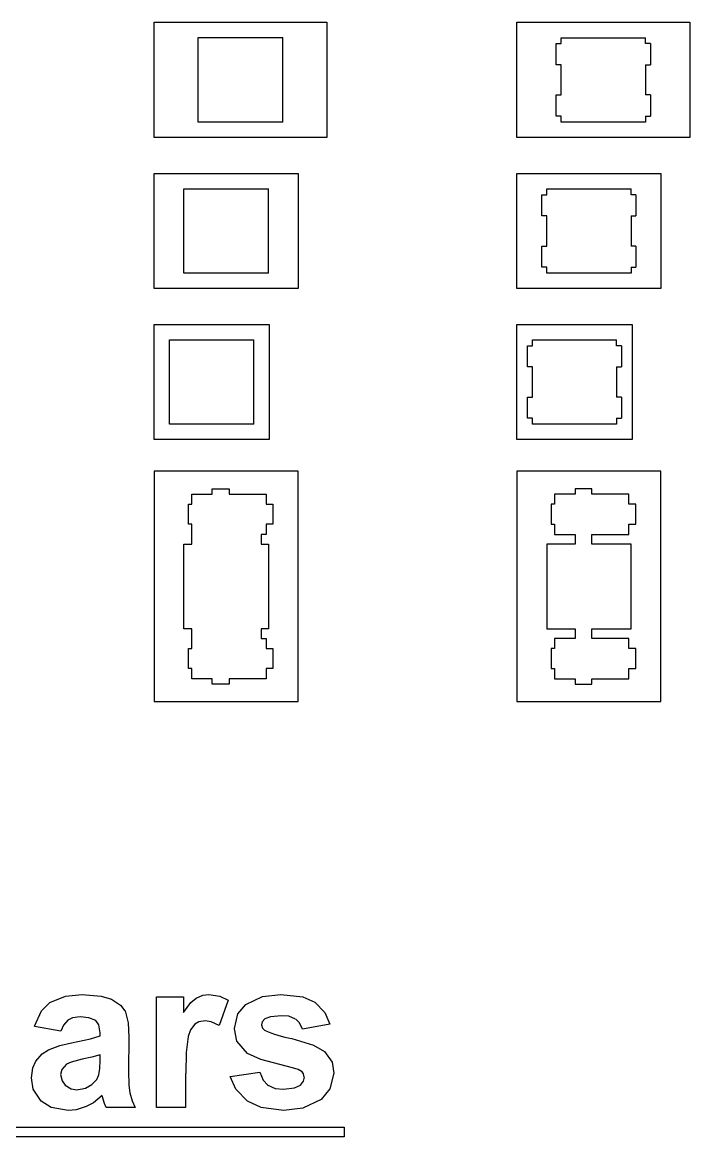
# Model space of a CAD drawing. Header units: millimetres. Extents: x -489 to 574, y -241 to 468.
# Drawn here: x -349.9 to -239.6, y 115.6 to 299.9 of the extents above; entities that cross this region are included whole.
import ezdxf

# ---------------------------------------------------------------- set-up
doc = ezdxf.new("R2010")
doc.units = ezdxf.units.MM
doc.layers.add('01_线宽0.15', color=7, linetype='Continuous')
doc.layers.add('实填充图层01', color=7, linetype='Continuous')

# ---------------------------------------------------------------- blocks, each defined once
blk = doc.blocks.new('图块0516_无名图块')
at = {"layer": '实填充图层01'}
for p, q in [((-0.11, 0.58), (1.28, 1.98)), ((-1.28, -1.98), (-0.11, 0.58))]:
    blk.add_line(p, q, dxfattribs=at)
blk = doc.blocks.new('图块0517_无名图块')
at = {"layer": '实填充图层01'}
for p, q in [((-2.69, -0.64), (-0.11, 0.39)), ((-0.11, 0.39), (2.69, 0.64))]:
    blk.add_line(p, q, dxfattribs=at)
blk = doc.blocks.new('图块0518_无名图块')
at = {"layer": '实填充图层01'}
for p, q in [((-2.41, 0.38), (0.7, 0.14)), ((0.7, 0.14), (2.41, -0.38))]:
    blk.add_line(p, q, dxfattribs=at)
blk = doc.blocks.new('图块0519_无名图块')
at = {"layer": '实填充图层01'}
for p, q in [((-1.11, 0.97), (0.36, -0.01)), ((0.36, -0.01), (1.11, -0.97))]:
    blk.add_line(p, q, dxfattribs=at)
blk = doc.blocks.new('图块0520_无名图块')
at = {"layer": '实填充图层01'}
for p, q in [((-0.32, 2.17), (0.2, 0.23)), ((0.2, 0.23), (0.32, -2.17))]:
    blk.add_line(p, q, dxfattribs=at)
blk = doc.blocks.new('图块0521_无名图块')
at = {"layer": '实填充图层01'}
for p, q in [((-0.11, 1.78), (-0.04, -0.52)), ((-0.04, -0.52), (0.11, -1.78))]:
    blk.add_line(p, q, dxfattribs=at)
blk = doc.blocks.new('图块0522_无名图块')
at = {"layer": '实填充图层01'}
for p, q in [((-0.43, 1.23), (-0.05, -0.11)), ((-0.05, -0.11), (0.43, -1.23))]:
    blk.add_line(p, q, dxfattribs=at)
blk = doc.blocks.new('图块0523_无名图块')
at = {"layer": '实填充图层01'}
for p, q in [((-0.01, -0.03), (-0.23, 0.71)), ((0.23, -0.71), (-0.01, -0.03))]:
    blk.add_line(p, q, dxfattribs=at)
blk = doc.blocks.new('图块0524_无名图块')
at = {"layer": '实填充图层01'}
for p, q in [((-0.03, 0.11), (-0.09, 0.28)), ((0.09, -0.28), (-0.03, 0.11))]:
    blk.add_line(p, q, dxfattribs=at)
blk = doc.blocks.new('图块0525_无名图块')
at = {"layer": '实填充图层01'}
for p, q in [((1.32, 0.91), (-0.12, -0.26)), ((-0.12, -0.26), (-1.32, -0.91))]:
    blk.add_line(p, q, dxfattribs=at)
blk = doc.blocks.new('图块0526_无名图块')
at = {"layer": '实填充图层01'}
for p, q in [((1.5, 0.31), (-0.13, -0.19)), ((-0.13, -0.19), (-1.5, -0.31))]:
    blk.add_line(p, q, dxfattribs=at)
blk = doc.blocks.new('图块0527_无名图块')
at = {"layer": '实填充图层01'}
for p, q in [((-0.56, -0.29), (-2.22, 0.77)), ((2.22, -0.77), (-0.56, -0.29))]:
    blk.add_line(p, q, dxfattribs=at)
blk = doc.blocks.new('图块0528_无名图块')
at = {"layer": '实填充图层01'}
for p, q in [((-0.5, 0.03), (-0.81, 1.94)), ((0.81, -1.94), (-0.5, 0.03))]:
    blk.add_line(p, q, dxfattribs=at)
blk = doc.blocks.new('图块0529_无名图块')
at = {"layer": '实填充图层01'}
for p, q in [((-0.37, -1.38), (-0.14, 0.25)), ((-0.14, 0.25), (0.37, 1.38))]:
    blk.add_line(p, q, dxfattribs=at)
blk = doc.blocks.new('图块0530_无名图块')
at = {"layer": '实填充图层01'}
for p, q in [((-1.04, -0.93), (-0.02, 0.25)), ((-0.02, 0.25), (1.04, 0.93))]:
    blk.add_line(p, q, dxfattribs=at)
blk = doc.blocks.new('图块0531_无名图块')
at = {"layer": '实填充图层01'}
for p, q in [((-1.92, -0.56), (-0.06, 0.11)), ((-0.06, 0.11), (1.92, 0.56))]:
    blk.add_line(p, q, dxfattribs=at)
blk = doc.blocks.new('图块0532_无名图块')
at = {"layer": '实填充图层01'}
for p, q in [((-2.35, -0.59), (0.79, 0.09)), ((0.79, 0.09), (2.35, 0.59))]:
    blk.add_line(p, q, dxfattribs=at)
blk = doc.blocks.new('图块0533_无名图块')
at = {"layer": '实填充图层01'}
for p, q in [((0.13, 0.32), (-0.34, 1.01)), ((0.34, -1.01), (0.13, 0.32))]:
    blk.add_line(p, q, dxfattribs=at)
blk = doc.blocks.new('图块0534_无名图块')
at = {"layer": '实填充图层01'}
for p, q in [((0.14, 0.18), (-1.31, 0.3)), ((1.31, -0.3), (0.14, 0.18))]:
    blk.add_line(p, q, dxfattribs=at)
blk = doc.blocks.new('图块0535_无名图块')
at = {"layer": '实填充图层01'}
for p, q in [((-0.26, 0.1), (-1.01, -0.26)), ((1.01, 0.26), (-0.26, 0.1))]:
    blk.add_line(p, q, dxfattribs=at)
blk = doc.blocks.new('图块0536_无名图块')
at = {"layer": '实填充图层01'}
for p, q in [((-0.14, 0.08), (-0.59, -0.91)), ((0.59, 0.91), (-0.14, 0.08))]:
    blk.add_line(p, q, dxfattribs=at)
blk = doc.blocks.new('图块0537_无名图块')
at = {"layer": '实填充图层01'}
for p, q in [((1.47, 0.37), (0.09, -0.01)), ((0.09, -0.01), (-1.47, -0.37))]:
    blk.add_line(p, q, dxfattribs=at)
blk = doc.blocks.new('图块0538_无名图块')
at = {"layer": '实填充图层01'}
for p, q in [((1.32, 0.42), (-0.5, -0.06)), ((-0.5, -0.06), (-1.32, -0.42))]:
    blk.add_line(p, q, dxfattribs=at)
blk = doc.blocks.new('图块0539_无名图块')
at = {"layer": '实填充图层01'}
for p, q in [((0.47, 0.85), (-0.29, -0.02)), ((-0.29, -0.02), (-0.47, -0.85))]:
    blk.add_line(p, q, dxfattribs=at)
blk = doc.blocks.new('图块0540_无名图块')
at = {"layer": '实填充图层01'}
for p, q in [((-0.38, 0.88), (-0.14, -0.17)), ((-0.14, -0.17), (0.38, -0.88))]:
    blk.add_line(p, q, dxfattribs=at)
blk = doc.blocks.new('图块0541_无名图块')
at = {"layer": '实填充图层01'}
for p, q in [((-0.96, 0.37), (0.01, -0.23)), ((0.01, -0.23), (0.96, -0.37))]:
    blk.add_line(p, q, dxfattribs=at)
blk = doc.blocks.new('图块0542_无名图块')
at = {"layer": '实填充图层01'}
for p, q in [((0.18, -0.16), (1.25, 0.43)), ((-1.25, -0.43), (0.18, -0.16))]:
    blk.add_line(p, q, dxfattribs=at)
blk = doc.blocks.new('图块0543_无名图块')
at = {"layer": '实填充图层01'}
for p, q in [((-0.58, -0.8), (0.22, 0.02)), ((0.22, 0.02), (0.58, 0.8))]:
    blk.add_line(p, q, dxfattribs=at)
blk = doc.blocks.new('图块0544_无名图块')
at = {"layer": '实填充图层01'}
for p, q in [((0.06, -0.13), (0.09, 1.18)), ((-0.09, -1.18), (0.06, -0.13))]:
    blk.add_line(p, q, dxfattribs=at)
blk = doc.blocks.new('图块0545_无名图块')
at = {"layer": '实填充图层01'}
for p, q in [((-1.04, -1.21), (0.18, 0.46)), ((0.18, 0.46), (1.04, 1.21))]:
    blk.add_line(p, q, dxfattribs=at)
blk = doc.blocks.new('图块0546_无名图块')
at = {"layer": '实填充图层01'}
for p, q in [((-1.05, -0.29), (0.06, 0.18)), ((0.06, 0.18), (1.05, 0.29))]:
    blk.add_line(p, q, dxfattribs=at)
blk = doc.blocks.new('图块0547_无名图块')
at = {"layer": '实填充图层01'}
for p, q in [((-1.6, 0.46), (0.22, 0.17)), ((0.22, 0.17), (1.6, -0.46))]:
    blk.add_line(p, q, dxfattribs=at)
blk = doc.blocks.new('图块0548_无名图块')
at = {"layer": '实填充图层01'}
for p, q in [((-0.18, 0.24), (-1.14, 0.4)), ((1.14, -0.4), (-0.18, 0.24))]:
    blk.add_line(p, q, dxfattribs=at)
blk = doc.blocks.new('图块0549_无名图块')
at = {"layer": '实填充图层01'}
for p, q in [((-0.18, 0.1), (-0.86, -0.28)), ((0.86, 0.28), (-0.18, 0.1))]:
    blk.add_line(p, q, dxfattribs=at)
blk = doc.blocks.new('图块0550_无名图块')
at = {"layer": '实填充图层01'}
for p, q in [((-0.14, 0.1), (-0.56, -1.01)), ((0.56, 1.01), (-0.14, 0.1))]:
    blk.add_line(p, q, dxfattribs=at)
blk = doc.blocks.new('图块0551_无名图块')
at = {"layer": '实填充图层01'}
for p, q in [((0.2, 3.07), (-0.12, 0.42)), ((-0.12, 0.42), (-0.2, -3.07))]:
    blk.add_line(p, q, dxfattribs=at)
blk = doc.blocks.new('图块0552_无名图块')
at = {"layer": '实填充图层01'}
for p, q in [((-0.63, 1.06), (-0.08, -0.3)), ((-0.08, -0.3), (0.63, -1.06))]:
    blk.add_line(p, q, dxfattribs=at)
blk = doc.blocks.new('图块0553_无名图块')
at = {"layer": '实填充图层01'}
for p, q in [((-1.33, 0.36), (-0.03, -0.22)), ((-0.03, -0.22), (1.33, -0.36))]:
    blk.add_line(p, q, dxfattribs=at)
blk = doc.blocks.new('图块0554_无名图块')
at = {"layer": '实填充图层01'}
for p, q in [((0.4, -0.13), (1.41, 0.34)), ((-1.41, -0.34), (0.4, -0.13))]:
    blk.add_line(p, q, dxfattribs=at)
blk = doc.blocks.new('图块0555_无名图块')
at = {"layer": '实填充图层01'}
for p, q in [((0.19, 0), (0.32, 0.65)), ((-0.32, -0.65), (0.19, 0))]:
    blk.add_line(p, q, dxfattribs=at)
blk = doc.blocks.new('图块0556_无名图块')
at = {"layer": '实填充图层01'}
for p, q in [((0.06, 0.1), (-0.17, 0.46)), ((0.17, -0.46), (0.06, 0.1))]:
    blk.add_line(p, q, dxfattribs=at)
blk = doc.blocks.new('图块0557_无名图块')
at = {"layer": '实填充图层01'}
for p, q in [((0.12, 0.05), (-0.81, 0.32)), ((0.81, -0.32), (0.12, 0.05))]:
    blk.add_line(p, q, dxfattribs=at)
blk = doc.blocks.new('图块0558_无名图块')
at = {"layer": '实填充图层01'}
for p, q in [((-1.5, 0.2), (-3.72, 1.18)), ((3.72, -1.18), (-1.5, 0.2))]:
    blk.add_line(p, q, dxfattribs=at)
blk = doc.blocks.new('图块0559_无名图块')
at = {"layer": '实填充图层01'}
for p, q in [((-0.67, -0.03), (-1.09, 2.06)), ((1.09, -2.06), (-0.67, -0.03))]:
    blk.add_line(p, q, dxfattribs=at)
blk = doc.blocks.new('图块0560_无名图块')
at = {"layer": '实填充图层01'}
for p, q in [((-0.35, 0.43), (0.94, 2)), ((-0.94, -2), (-0.35, 0.43))]:
    blk.add_line(p, q, dxfattribs=at)
blk = doc.blocks.new('图块0561_无名图块')
at = {"layer": '实填充图层01'}
for p, q in [((-2.91, -0.81), (-0.16, 0.5)), ((-0.16, 0.5), (2.91, 0.81))]:
    blk.add_line(p, q, dxfattribs=at)
blk = doc.blocks.new('图块0562_无名图块')
at = {"layer": '实填充图层01'}
for p, q in [((-2.79, 0.61), (0.81, 0.23)), ((0.81, 0.23), (2.79, -0.61))]:
    blk.add_line(p, q, dxfattribs=at)
blk = doc.blocks.new('图块0563_无名图块')
at = {"layer": '实填充图层01'}
for p, q in [((-1.26, 1.82), (0.43, 0.07)), ((0.43, 0.07), (1.26, -1.82))]:
    blk.add_line(p, q, dxfattribs=at)
blk = doc.blocks.new('图块0564_无名图块')
at = {"layer": '实填充图层01'}
for p, q in [((0.06, 0.22), (-0.56, 0.83)), ((0.56, -0.83), (0.06, 0.22))]:
    blk.add_line(p, q, dxfattribs=at)
blk = doc.blocks.new('图块0565_无名图块')
at = {"layer": '实填充图层01'}
for p, q in [((0.03, 0.18), (-1.17, 0.29)), ((1.17, -0.29), (0.03, 0.18))]:
    blk.add_line(p, q, dxfattribs=at)
blk = doc.blocks.new('图块0566_无名图块')
at = {"layer": '实填充图层01'}
for p, q in [((-0.43, 0.1), (-1.38, -0.27)), ((1.38, 0.27), (-0.43, 0.1))]:
    blk.add_line(p, q, dxfattribs=at)
blk = doc.blocks.new('图块0567_无名图块')
at = {"layer": '实填充图层01'}
for p, q in [((0.28, 0.49), (-0.17, 0)), ((-0.17, 0), (-0.28, -0.49))]:
    blk.add_line(p, q, dxfattribs=at)
blk = doc.blocks.new('图块0568_无名图块')
at = {"layer": '实填充图层01'}
for p, q in [((-0.24, 0.44), (-0.09, -0.09)), ((-0.09, -0.09), (0.24, -0.44))]:
    blk.add_line(p, q, dxfattribs=at)
blk = doc.blocks.new('图块0569_无名图块')
at = {"layer": '实填充图层01'}
for p, q in [((-2.71, 1.08), (0.9, -0.03)), ((0.9, -0.03), (2.71, -1.08))]:
    blk.add_line(p, q, dxfattribs=at)
blk = doc.blocks.new('图块0570_无名图块')
at = {"layer": '实填充图层01'}
for p, q in [((-0.76, 1.8), (0.47, 0.04)), ((0.47, 0.04), (0.76, -1.8))]:
    blk.add_line(p, q, dxfattribs=at)
blk = doc.blocks.new('图块0571_无名图块')
at = {"layer": '实填充图层01'}
for p, q in [((1.05, 2.16), (0.39, -0.43)), ((0.39, -0.43), (-1.05, -2.16))]:
    blk.add_line(p, q, dxfattribs=at)
blk = doc.blocks.new('图块0572_无名图块')
at = {"layer": '实填充图层01'}
for p, q in [((3.11, 0.91), (0.13, -0.55)), ((0.13, -0.55), (-3.11, -0.91))]:
    blk.add_line(p, q, dxfattribs=at)
blk = doc.blocks.new('图块0573_无名图块')
at = {"layer": '实填充图层01'}
for p, q in [((-0.74, -0.28), (-2.96, 0.76)), ((2.96, -0.76), (-0.74, -0.28))]:
    blk.add_line(p, q, dxfattribs=at)
blk = doc.blocks.new('图块0574_无名图块')
at = {"layer": '实填充图层01'}
for p, q in [((-0.54, -0.02), (-1.43, 2.05)), ((1.43, -2.05), (-0.54, -0.02))]:
    blk.add_line(p, q, dxfattribs=at)

msp = doc.modelspace()

# ---------------------------------------------------------------- linework, layer by layer
at = {"layer": '01_线宽0.15'}
for p, q in [((-328.15, 280.85), (-328.15, 299.9)), ((-328.15, 299.9), (-299.57, 299.9)), ((-299.57, 299.9), (-299.57, 280.85)), ((-268.17, 280.85), (-268.17, 299.9)), ((-268.17, 299.9), (-239.59, 299.9)), ((-239.59, 299.9), (-239.59, 280.85)), ((-320.85, 283.39), (-320.85, 297.36)), ((-320.85, 297.36), (-306.88, 297.36)), ((-306.88, 283.39), (-306.88, 297.36)), ((-260.85, 297.34), (-246.91, 297.34)), ((-260.85, 296.36), (-260.85, 297.34)), ((-246.91, 296.36), (-246.91, 297.34)), ((-261.66, 292.87), (-261.66, 296.36)), ((-261.66, 296.36), (-260.85, 296.36)), ((-246.09, 296.36), (-246.91, 296.36)), ((-246.09, 296.36), (-246.09, 292.87)), ((-260.85, 292.87), (-261.66, 292.87)), ((-260.85, 287.87), (-260.85, 292.87)), ((-246.91, 292.87), (-246.91, 287.87)), ((-246.91, 292.87), (-246.09, 292.87)), ((-261.66, 284.38), (-261.66, 287.87)), ((-261.66, 287.87), (-260.85, 287.87)), ((-246.09, 287.87), (-246.91, 287.87)), ((-246.09, 287.87), (-246.09, 284.38)), ((-260.85, 284.38), (-261.66, 284.38)), ((-260.85, 283.4), (-260.85, 284.38)), ((-246.91, 284.38), (-246.09, 284.38)), ((-246.91, 284.38), (-246.91, 283.4)), ((-306.88, 283.39), (-320.85, 283.39)), ((-246.91, 283.4), (-260.85, 283.4)), ((-299.57, 280.85), (-328.15, 280.85)), ((-239.59, 280.85), (-268.17, 280.85)), ((-328.15, 255.86), (-328.15, 274.91)), ((-328.15, 274.91), (-304.34, 274.91)), ((-304.34, 274.91), (-304.34, 255.86)), ((-268.17, 255.86), (-268.17, 274.91)), ((-268.17, 274.91), (-244.35, 274.91)), ((-244.35, 274.91), (-244.35, 255.86)), ((-323.23, 258.4), (-323.23, 272.37)), ((-323.23, 272.37), (-309.26, 272.37)), ((-309.26, 258.4), (-309.26, 272.37)), ((-264.04, 267.88), (-264.04, 271.37)), ((-264.04, 271.37), (-263.23, 271.37)), ((-263.23, 272.35), (-249.29, 272.35)), ((-263.23, 271.37), (-263.23, 272.35)), ((-249.29, 271.37), (-249.29, 272.35)), ((-248.48, 271.37), (-249.29, 271.37)), ((-248.48, 271.37), (-248.48, 267.88)), ((-263.23, 267.88), (-264.04, 267.88)), ((-263.23, 262.88), (-263.23, 267.88)), ((-249.29, 267.88), (-249.29, 262.88)), ((-249.29, 267.88), (-248.48, 267.88)), ((-264.04, 259.39), (-264.04, 262.88)), ((-264.04, 262.88), (-263.23, 262.88)), ((-248.48, 262.88), (-249.29, 262.88)), ((-248.48, 262.88), (-248.48, 259.39)), ((-309.26, 258.4), (-323.23, 258.4)), ((-263.23, 259.39), (-264.04, 259.39)), ((-263.23, 258.41), (-263.23, 259.39)), ((-249.29, 258.41), (-263.23, 258.41)), ((-249.29, 259.39), (-248.48, 259.39)), ((-249.29, 259.39), (-249.29, 258.41)), ((-304.34, 255.86), (-328.15, 255.86)), ((-244.35, 255.86), (-268.17, 255.86)), ((-328.15, 230.87), (-328.15, 249.92)), ((-328.15, 249.92), (-309.1, 249.92)), ((-309.1, 249.92), (-309.1, 230.87)), ((-268.17, 230.87), (-268.17, 249.92)), ((-268.17, 249.92), (-249.12, 249.92)), ((-249.12, 249.92), (-249.12, 230.87)), ((-325.61, 233.41), (-325.61, 247.38)), ((-325.61, 247.38), (-311.64, 247.38)), ((-311.64, 233.41), (-311.64, 247.38)), ((-265.61, 247.36), (-251.67, 247.36)), ((-265.61, 246.38), (-265.61, 247.36)), ((-251.67, 246.38), (-251.67, 247.36)), ((-266.42, 242.89), (-266.42, 246.38)), ((-266.42, 246.38), (-265.61, 246.38)), ((-250.86, 246.38), (-251.67, 246.38)), ((-250.86, 246.38), (-250.86, 242.89)), ((-265.61, 242.89), (-266.42, 242.89)), ((-265.61, 237.89), (-265.61, 242.89)), ((-251.67, 242.89), (-251.67, 237.89)), ((-251.67, 242.89), (-250.86, 242.89)), ((-266.42, 234.4), (-266.42, 237.89)), ((-266.42, 237.89), (-265.61, 237.89)), ((-250.86, 237.89), (-251.67, 237.89)), ((-250.86, 237.89), (-250.86, 234.4)), ((-265.61, 234.4), (-266.42, 234.4)), ((-265.61, 233.42), (-265.61, 234.4)), ((-251.67, 234.4), (-250.86, 234.4)), ((-251.67, 234.4), (-251.67, 233.42)), ((-311.64, 233.41), (-325.61, 233.41)), ((-251.67, 233.42), (-265.61, 233.42)), ((-309.1, 230.87), (-328.15, 230.87)), ((-249.12, 230.87), (-268.17, 230.87)), ((-304.34, 225.64), (-328.15, 225.64)), ((-328.15, 225.64), (-328.15, 187.54)), ((-304.34, 187.54), (-304.34, 225.64)), ((-244.35, 225.64), (-268.17, 225.64)), ((-268.17, 225.64), (-268.17, 187.54)), ((-244.35, 187.54), (-244.35, 225.64)), ((-321.93, 220.18), (-321.93, 221.85)), ((-321.93, 221.85), (-318.53, 221.85)), ((-318.53, 221.85), (-318.53, 222.74)), ((-318.53, 222.74), (-315.74, 222.74)), ((-315.74, 222.74), (-315.74, 221.85)), ((-315.74, 221.85), (-309.64, 221.85)), ((-309.64, 221.85), (-309.64, 220.18)), ((-258.54, 221.85), (-261.95, 221.85)), ((-261.95, 221.85), (-261.95, 220.18)), ((-255.75, 222.74), (-258.54, 222.74)), ((-258.54, 222.74), (-258.54, 221.85)), ((-255.75, 221.85), (-255.75, 222.74)), ((-249.65, 221.85), (-255.75, 221.85)), ((-249.65, 220.18), (-249.65, 221.85)), ((-322.47, 216.87), (-322.47, 220.18)), ((-322.47, 220.18), (-321.93, 220.18)), ((-309.64, 220.18), (-308.5, 220.18)), ((-308.5, 220.18), (-308.5, 216.87)), ((-261.95, 220.18), (-262.48, 220.18)), ((-262.48, 220.18), (-262.48, 216.87)), ((-248.51, 220.18), (-249.65, 220.18)), ((-248.51, 216.87), (-248.51, 220.18)), ((-321.93, 216.87), (-322.47, 216.87)), ((-321.93, 213.57), (-321.93, 216.87)), ((-308.5, 216.87), (-309.64, 216.87)), ((-309.64, 216.87), (-309.64, 215.2)), ((-262.48, 216.87), (-261.95, 216.87)), ((-261.95, 216.87), (-261.95, 215.2)), ((-249.65, 215.2), (-249.65, 216.87)), ((-249.65, 216.87), (-248.51, 216.87)), ((-309.64, 215.2), (-310.43, 215.2)), ((-310.43, 215.2), (-310.43, 213.57)), ((-261.95, 215.2), (-258.54, 215.2)), ((-258.54, 215.2), (-258.54, 213.57)), ((-255.75, 213.57), (-255.75, 215.2)), ((-255.75, 215.2), (-249.65, 215.2)), ((-323.23, 199.6), (-323.23, 213.57)), ((-323.23, 213.57), (-321.93, 213.57)), ((-310.43, 213.57), (-309.26, 213.57)), ((-309.26, 213.57), (-309.26, 199.6)), ((-258.54, 213.57), (-263.24, 213.57)), ((-263.24, 213.57), (-263.24, 199.6)), ((-249.27, 213.57), (-255.75, 213.57)), ((-249.27, 199.6), (-249.27, 213.57)), ((-321.93, 199.6), (-323.23, 199.6)), ((-321.93, 196.3), (-321.93, 199.6)), ((-309.26, 199.6), (-310.43, 199.6)), ((-310.43, 199.6), (-310.43, 197.98)), ((-263.24, 199.6), (-258.54, 199.6)), ((-258.54, 199.6), (-258.54, 197.98)), ((-255.75, 197.98), (-255.75, 199.6)), ((-255.75, 199.6), (-249.27, 199.6)), ((-310.43, 197.98), (-309.64, 197.98)), ((-309.64, 197.98), (-309.64, 196.3)), ((-258.54, 197.98), (-261.95, 197.98)), ((-261.95, 197.98), (-261.95, 196.3)), ((-249.65, 197.98), (-255.75, 197.98)), ((-249.65, 196.3), (-249.65, 197.98)), ((-322.47, 193), (-322.47, 196.3)), ((-322.47, 196.3), (-321.93, 196.3)), ((-309.64, 196.3), (-308.5, 196.3)), ((-308.5, 196.3), (-308.5, 193)), ((-261.95, 196.3), (-262.48, 196.3)), ((-262.48, 196.3), (-262.48, 193)), ((-248.51, 196.3), (-249.65, 196.3)), ((-248.51, 193), (-248.51, 196.3)), ((-321.93, 193), (-322.47, 193)), ((-321.93, 191.32), (-321.93, 193)), ((-308.5, 193), (-309.64, 193)), ((-309.64, 193), (-309.64, 191.32)), ((-262.48, 193), (-261.95, 193)), ((-261.95, 193), (-261.95, 191.32)), ((-249.65, 191.32), (-249.65, 193)), ((-249.65, 193), (-248.51, 193)), ((-318.53, 191.32), (-321.93, 191.32)), ((-318.53, 190.43), (-318.53, 191.32)), ((-315.74, 190.43), (-318.53, 190.43)), ((-309.64, 191.32), (-315.74, 191.32)), ((-315.74, 191.32), (-315.74, 190.43)), ((-261.95, 191.32), (-258.54, 191.32)), ((-258.54, 191.32), (-258.54, 190.43)), ((-258.54, 190.43), (-255.75, 190.43)), ((-255.75, 190.43), (-255.75, 191.32)), ((-255.75, 191.32), (-249.65, 191.32)), ((-328.15, 187.54), (-304.34, 187.54)), ((-268.17, 187.54), (-244.35, 187.54)), ((-327.76, 120.39), (-327.76, 138.7)), ((-327.76, 138.7), (-323.28, 138.7)), ((-323.28, 138.7), (-323.28, 136.1)), ((-315.91, 138.18), (-317.41, 133.96)), ((-343.57, 133.06), (-347.95, 133.83)), ((-337.08, 132.28), (-337.08, 132.77)), ((-299.07, 134.22), (-303.62, 133.37)), ((-332.32, 132.04), (-332.39, 126.4)), ((-337.08, 128.18), (-337.08, 129.14)), ((-322.93, 126.04), (-322.93, 120.39)), ((-315.55, 125.54), (-310.68, 126.28)), ((-331.29, 120.39), (-336.09, 120.39)), ((-322.93, 120.39), (-327.76, 120.39)), ((-488.93, 117.18), (-296.74, 117.18)), ((-296.74, 117.18), (-296.74, 115.58)), ((-296.74, 115.58), (-488.93, 115.58))]:
    msp.add_line(p, q, dxfattribs=at)
msp.add_arc((-302.88, 148.39), 16.74, 245.1359, 261.4095, dxfattribs=at)

# ---------------------------------------------------------------- block references
for name, p in [('图块0517_无名图块', (-342.71, 138.44)), ('图块0518_无名图块', (-337.61, 138.71)), ('图块0519_无名图块', (-334.08, 137.35)), ('图块0545_无名图块', (-322.24, 137.31)), ('图块0546_无名图块', (-320.15, 138.8)), ('图块0547_无名图块', (-317.5, 138.63)), ('图块0561_无名图块', (-310.09, 138.28)), ('图块0562_无名图块', (-304.38, 138.47)), ('图块0516_无名图块', (-346.67, 135.82)), ('图块0560_无名图块', (-313.94, 135.46)), ('图块0563_无名图块', (-300.33, 136.04)), ('图块0536_无名图块', (-342.98, 133.96)), ('图块0535_无名图块', (-341.39, 135.13)), ('图块0534_无名图块', (-339.07, 135.08)), ('图块0533_无名图块', (-337.42, 133.78)), ('图块0520_无名图块', (-332.64, 134.21)), ('图块0549_无名图块', (-320.55, 134.47)), ('图块0548_无名图块', (-318.54, 134.35)), ('图块0567_无名图块', (-310.12, 134.57)), ('图块0566_无名图块', (-308.47, 135.33)), ('图块0565_无名图块', (-305.92, 135.31)), ('图块0564_无名图块', (-304.18, 134.2)), ('图块0550_无名图块', (-321.97, 133.18)), ('图块0559_无名图块', (-313.79, 131.39)), ('图块0568_无名图块', (-310.16, 133.64)), ('图块0531_无名图块', (-343.7, 130.53)), ('图块0532_无名图块', (-339.43, 131.69)), ('图块0551_无名图块', (-322.72, 129.1)), ('图块0569_无名图块', (-302.67, 130.75)), ('图块0530_无名图块', (-346.66, 129.03)), ('图块0537_无名图块', (-338.55, 128.77)), ('图块0558_无名图块', (-308.99, 128.15)), ('图块0570_无名图块', (-299.2, 127.87)), ('图块0529_无名图块', (-348.07, 126.72)), ('图块0539_无名图块', (-343.13, 126.71)), ('图块0538_无名图块', (-341.34, 127.98)), ('图块0544_无名图块', (-337.17, 127)), ('图块0528_无名图块', (-347.63, 123.4)), ('图块0540_无名图块', (-343.23, 124.97)), ('图块0543_无名图块', (-337.84, 125.02)), ('图块0521_无名图块', (-332.27, 124.62)), ('图块0574_无名图块', (-314.12, 123.49)), ('图块0552_无名图块', (-310.05, 125.22)), ('图块0557_无名图块', (-304.46, 126.64)), ('图块0555_无名图块', (-303.62, 124.76)), ('图块0556_无名图块', (-303.48, 125.87)), ('图块0571_无名图块', (-299.49, 123.91)), ('图块0541_无名图块', (-341.88, 123.72)), ('图块0542_无名图块', (-339.67, 123.78)), ('图块0553_无名图块', (-308.1, 123.79)), ('图块0554_无名图块', (-305.36, 123.77)), ('图块0525_无名图块', (-338.05, 121.46)), ('图块0524_无名图块', (-336.64, 122.08)), ('图块0523_无名图块', (-336.32, 121.1)), ('图块0522_无名图块', (-331.73, 121.62)), ('图块0572_无名图块', (-303.66, 120.84)), ('图块0527_无名图块', (-344.6, 120.7)), ('图块0526_无名图块', (-340.88, 120.24)), ('图块0573_无名图块', (-309.73, 120.69))]:
    msp.add_blockref(name, p)

doc.saveas('drawing.dxf')
